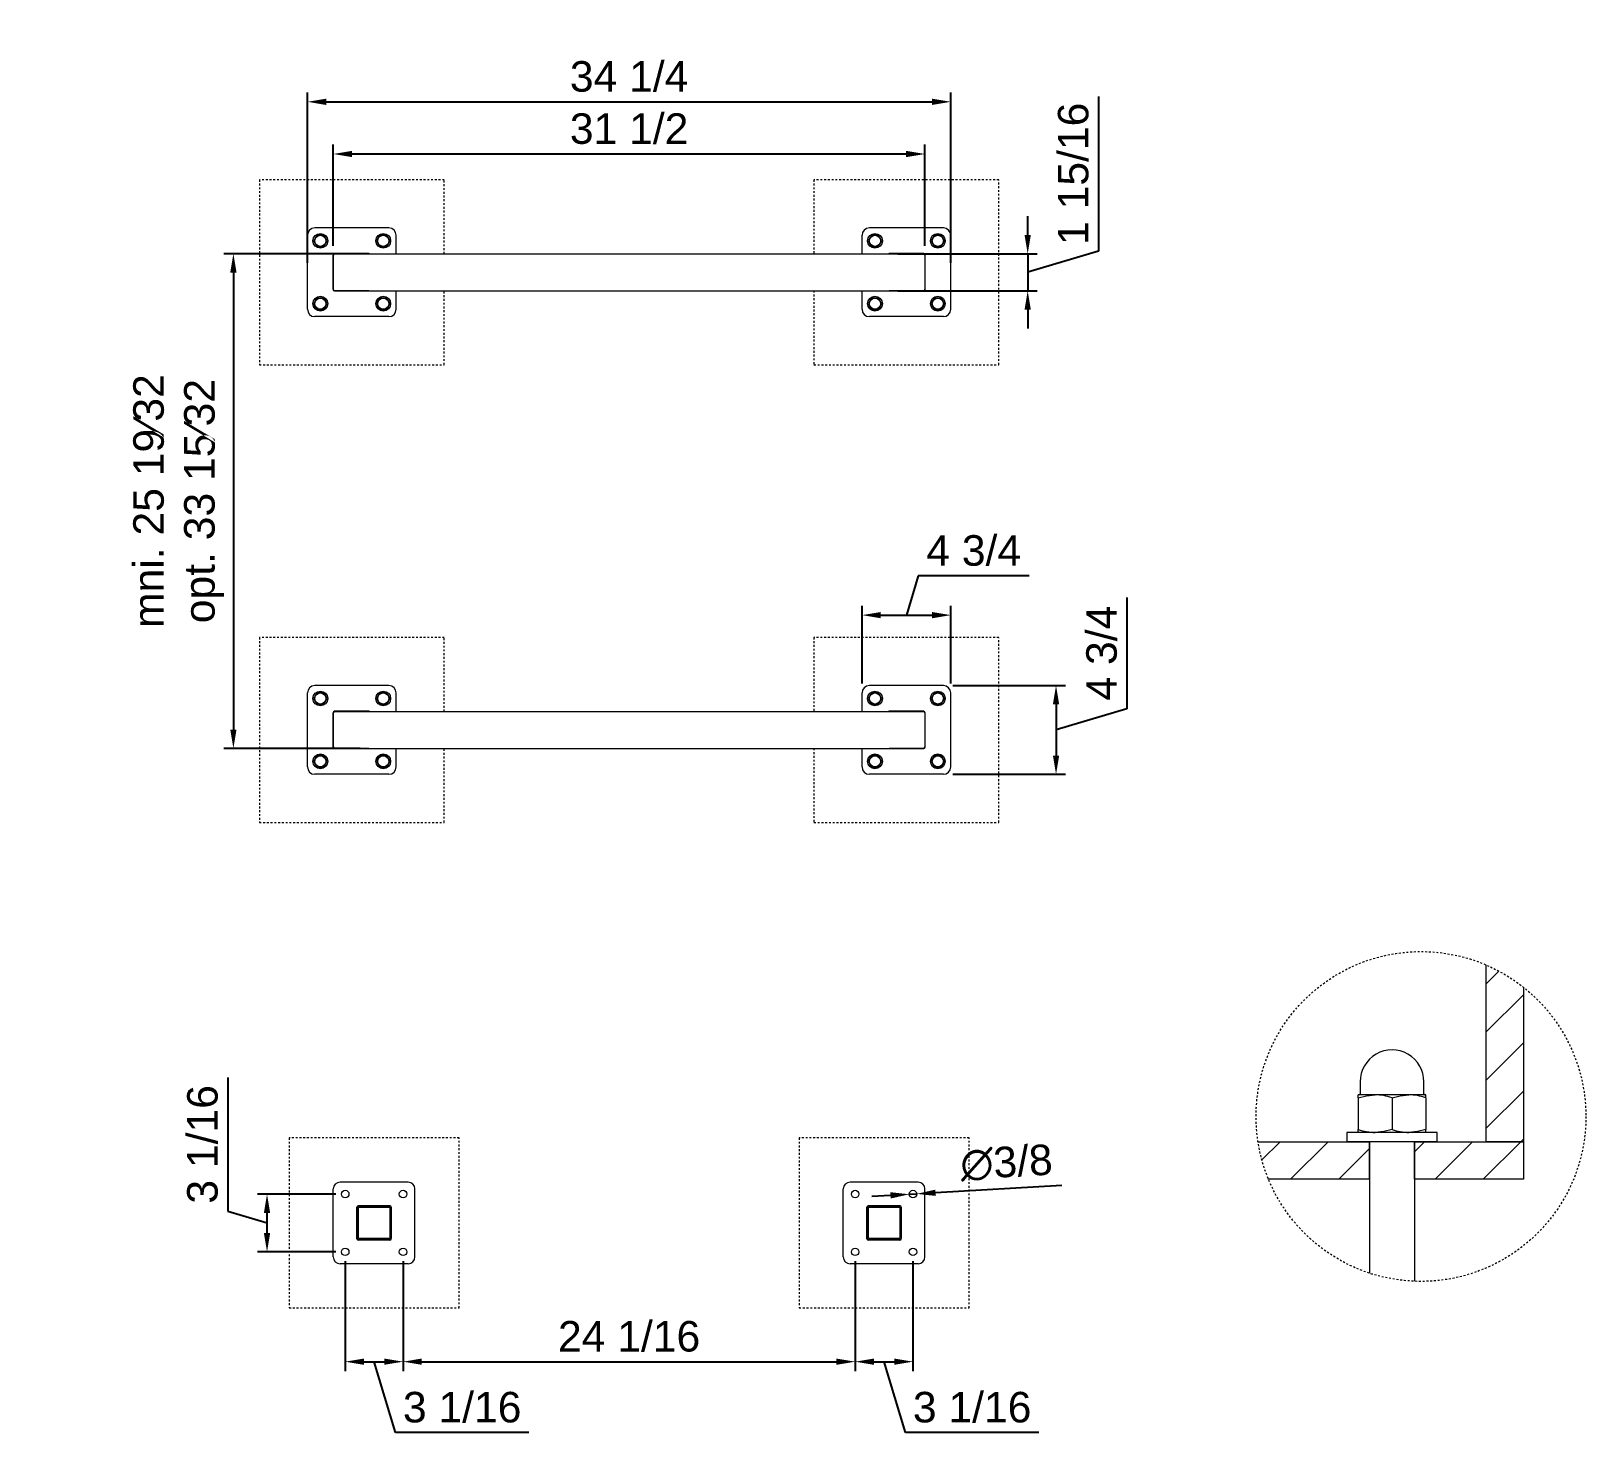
# Model space of a CAD drawing. Header units: inches. Extents: x -9 to 508, y -1 to 141.
# Drawn here: x 347.9 to 430.7, y -0.6 to 75.1 of the extents above; entities that cross this region are included whole.
import ezdxf

# ---------------------------------------------------------------- set-up
doc = ezdxf.new("R2010")
doc.units = ezdxf.units.IN
doc.header["$PDSIZE"] = -1
doc.linetypes.add('HIDDEN', pattern=[1.905, 1.27, -0.635])
for name, color, linetype, lineweight in [('ZANO_R', 7, 'Continuous', 0), ('ZANO_R_przerywana', 250, 'HIDDEN', 0), ('ZANO_W', 1, 'Continuous', 0)]:
    doc.layers.add(name, color=color, linetype=linetype, lineweight=lineweight)
doc.styles.get("Standard").update_dxf_attribs({"font": 'arial.ttf'})
doc.dimstyles.new('amerykanie', dxfattribs={"dimtxt": 50, "dimasz": 50, "dimexe": 0.5, "dimexo": 0.5, "dimgap": 1, "dimtad": 1, "dimdec": 0, "dimzin": 0, "dimlunit": 5, "dimtxsty": 'Standard', "dimcen": 0.09, "dimclrd": 1, "dimclre": 1, "dimclrt": 1, "dimazin": 0, "dimtfac": 1, "dimtdec": 0, "dimtmove": 0, "dimatfit": 3, "dimfxl": 1, "dimtzin": 0, "dimarcsym": 1})

# ---------------------------------------------------------------- blocks, each defined once
blk = doc.blocks.new('*D390')
at = {"layer": 'Defpoints', "color": 0}
for p in [(365.899, 63.247), (358.646, 36.92), (365.899, 36.92)]:
    blk.add_point(p, dxfattribs=at)
at = {"layer": 'ZANO_W', "color": 1, "lineweight": -2}
for p, q in [((365.399, 63.247), (358.146, 63.247)), ((358.646, 62.247), (358.646, 37.92)), ((365.399, 36.92), (358.146, 36.92))]:
    blk.add_line(p, q, dxfattribs=at)
at = {"layer": 'ZANO_W', "color": 1}
for points in [[(358.813, 62.247), (358.479, 62.247), (358.646, 63.247)], [(358.479, 37.92), (358.813, 37.92), (358.646, 36.92)]]:
    blk.add_solid(points, dxfattribs=at)
at = {"layer": 'ZANO_W', "color": 1, "insert": (355.726, 50.084), "char_height": 1.625, "attachment_point": 5, "rotation": 90}
blk.add_mtext('mni. 25 19⁄32\\Popt. 33 15⁄32', dxfattribs=at)
blk = doc.blocks.new('*D403')
at = {"layer": 'Defpoints', "color": 0}
for p in [(393.531, 63.247), (393.531, 61.279), (400.937, 61.279)]:
    blk.add_point(p, dxfattribs=at)
at = {"layer": 'ZANO_W', "color": 1, "lineweight": -2}
for p, q in [((404.707, 71.617), (404.707, 63.394)), ((400.937, 64.247), (400.937, 65.247)), ((394.031, 63.247), (401.437, 63.247)), ((404.707, 63.394), (400.937, 62.263)), ((400.937, 63.247), (400.937, 61.279)), ((394.031, 61.279), (401.437, 61.279)), ((400.937, 60.279), (400.937, 59.279))]:
    blk.add_line(p, q, dxfattribs=at)
at = {"layer": 'ZANO_W', "color": 1}
for points in [[(400.77, 64.247), (401.103, 64.247), (400.937, 63.247)], [(401.103, 60.279), (400.77, 60.279), (400.937, 61.279)]]:
    blk.add_solid(points, dxfattribs=at)
at = {"layer": 'ZANO_W', "color": 1, "insert": (403.367, 67.505), "char_height": 1.625, "attachment_point": 5, "rotation": 90}
blk.add_mtext('1 15/16', dxfattribs=at)
blk = doc.blocks.new('*D404')
at = {"layer": 'Defpoints', "color": 0}
for p in [(395.463, 68.559), (363.967, 63.17), (395.463, 63.168)]:
    blk.add_point(p, dxfattribs=at)
at = {"layer": 'ZANO_W', "color": 1, "lineweight": -2}
for p, q in [((363.967, 63.67), (363.967, 69.059)), ((395.463, 63.668), (395.463, 69.059)), ((364.967, 68.559), (394.463, 68.559))]:
    blk.add_line(p, q, dxfattribs=at)
at = {"layer": 'ZANO_W', "color": 1}
for points in [[(364.967, 68.726), (364.967, 68.392), (363.967, 68.559)], [(394.463, 68.392), (394.463, 68.726), (395.463, 68.559)]]:
    blk.add_solid(points, dxfattribs=at)
at = {"layer": 'ZANO_W', "color": 1, "insert": (379.715, 69.9), "char_height": 1.625, "attachment_point": 5}
blk.add_mtext('31 1/2', dxfattribs=at)
blk = doc.blocks.new('*D405')
at = {"layer": 'Defpoints', "color": 0}
for p in [(396.841, 71.336), (362.589, 62.263), (396.841, 62.263)]:
    blk.add_point(p, dxfattribs=at)
at = {"layer": 'ZANO_W', "color": 1, "lineweight": -2}
for p, q in [((362.589, 62.763), (362.589, 71.836)), ((363.589, 71.336), (395.841, 71.336)), ((396.841, 62.763), (396.841, 71.836))]:
    blk.add_line(p, q, dxfattribs=at)
at = {"layer": 'ZANO_W', "color": 1}
for points in [[(363.589, 71.503), (363.589, 71.169), (362.589, 71.336)], [(395.841, 71.169), (395.841, 71.503), (396.841, 71.336)]]:
    blk.add_solid(points, dxfattribs=at)
at = {"layer": 'ZANO_W', "color": 1, "insert": (379.715, 72.677), "char_height": 1.625, "attachment_point": 5}
blk.add_mtext('34 1/4', dxfattribs=at)
blk = doc.blocks.new('*D406')
at = {"layer": 'Defpoints', "color": 0}
for p in [(364.601, 10.123), (367.678, 10.123), (367.678, 4.278)]:
    blk.add_point(p, dxfattribs=at)
at = {"layer": 'ZANO_W', "color": 1, "lineweight": -2}
for p, q in [((364.601, 9.623), (364.601, 3.778)), ((367.678, 9.623), (367.678, 3.778)), ((365.601, 4.278), (366.678, 4.278)), ((367.271, 0.506), (366.139, 4.278)), ((374.383, 0.506), (367.271, 0.506))]:
    blk.add_line(p, q, dxfattribs=at)
at = {"layer": 'ZANO_W', "color": 1}
for points in [[(365.601, 4.445), (365.601, 4.112), (364.601, 4.278)], [(366.678, 4.112), (366.678, 4.445), (367.678, 4.278)]]:
    blk.add_solid(points, dxfattribs=at)
at = {"layer": 'ZANO_W', "color": 1, "insert": (370.827, 1.847), "char_height": 1.625, "attachment_point": 5}
blk.add_mtext('3 1/16', dxfattribs=at)
blk = doc.blocks.new('*D407')
at = {"layer": 'Defpoints', "color": 0}
for p in [(367.678, 10.123), (391.752, 10.123), (391.752, 4.278)]:
    blk.add_point(p, dxfattribs=at)
at = {"layer": 'ZANO_W', "color": 1, "lineweight": -2}
for p, q in [((367.678, 9.623), (367.678, 3.778)), ((391.752, 9.623), (391.752, 3.778)), ((368.678, 4.278), (390.752, 4.278))]:
    blk.add_line(p, q, dxfattribs=at)
at = {"layer": 'ZANO_W', "color": 1}
for points in [[(368.678, 4.445), (368.678, 4.112), (367.678, 4.278)], [(390.752, 4.112), (390.752, 4.445), (391.752, 4.278)]]:
    blk.add_solid(points, dxfattribs=at)
at = {"layer": 'ZANO_W', "color": 1, "insert": (379.715, 5.619), "char_height": 1.625, "attachment_point": 5}
blk.add_mtext('24 1/16', dxfattribs=at)
blk = doc.blocks.new('*D408')
at = {"layer": 'Defpoints', "color": 0}
for p in [(391.752, 10.123), (394.829, 10.123), (394.829, 4.278)]:
    blk.add_point(p, dxfattribs=at)
at = {"layer": 'ZANO_W', "color": 1, "lineweight": -2}
for p, q in [((391.752, 9.623), (391.752, 3.778)), ((394.829, 9.623), (394.829, 3.778)), ((392.752, 4.278), (393.829, 4.278)), ((394.423, 0.506), (393.291, 4.278)), ((401.535, 0.506), (394.423, 0.506))]:
    blk.add_line(p, q, dxfattribs=at)
at = {"layer": 'ZANO_W', "color": 1}
for points in [[(392.752, 4.445), (392.752, 4.112), (391.752, 4.278)], [(393.829, 4.112), (393.829, 4.445), (394.829, 4.278)]]:
    blk.add_solid(points, dxfattribs=at)
at = {"layer": 'ZANO_W', "color": 1, "insert": (397.979, 1.847), "char_height": 1.625, "attachment_point": 5}
blk.add_mtext('3 1/16', dxfattribs=at)
blk = doc.blocks.new('*D409')
at = {"layer": 'Defpoints', "color": 0}
for p in [(360.437, 13.2), (364.601, 13.2), (364.601, 10.123)]:
    blk.add_point(p, dxfattribs=at)
at = {"layer": 'ZANO_W', "color": 1, "lineweight": -2}
for p, q in [((358.347, 19.401), (358.347, 12.289)), ((364.101, 13.2), (359.937, 13.2)), ((358.347, 12.289), (360.437, 11.661)), ((360.437, 11.123), (360.437, 12.2)), ((364.101, 10.123), (359.937, 10.123))]:
    blk.add_line(p, q, dxfattribs=at)
at = {"layer": 'ZANO_W', "color": 1}
for points in [[(360.604, 12.2), (360.271, 12.2), (360.437, 13.2)], [(360.271, 11.123), (360.604, 11.123), (360.437, 10.123)]]:
    blk.add_solid(points, dxfattribs=at)
at = {"layer": 'ZANO_W', "color": 1, "insert": (357.006, 15.845), "char_height": 1.625, "attachment_point": 5, "rotation": 90}
blk.add_mtext('3 1/16', dxfattribs=at)
blk = doc.blocks.new('*D410')
at = {"layer": 'Defpoints', "color": 0}
for p in [(396.841, 44.014), (392.117, 39.873), (396.841, 39.873)]:
    blk.add_point(p, dxfattribs=at)
at = {"layer": 'ZANO_W', "color": 1, "lineweight": -2}
for p, q in [((395.106, 46.105), (394.479, 44.014)), ((401.016, 46.105), (395.106, 46.105)), ((392.117, 40.373), (392.117, 44.514)), ((393.117, 44.014), (395.841, 44.014)), ((396.841, 40.373), (396.841, 44.514))]:
    blk.add_line(p, q, dxfattribs=at)
at = {"layer": 'ZANO_W', "color": 1}
for points in [[(393.117, 44.181), (393.117, 43.848), (392.117, 44.014)], [(395.841, 43.848), (395.841, 44.181), (396.841, 44.014)]]:
    blk.add_solid(points, dxfattribs=at)
at = {"layer": 'ZANO_W', "color": 1, "insert": (398.061, 47.446), "char_height": 1.625, "attachment_point": 5}
blk.add_mtext('4 3/4', dxfattribs=at)
blk = doc.blocks.new('*D411')
at = {"layer": 'Defpoints', "color": 0}
for p in [(396.447, 40.267), (396.447, 35.542), (402.445, 35.542)]:
    blk.add_point(p, dxfattribs=at)
at = {"layer": 'ZANO_W', "color": 1, "lineweight": -2}
for p, q in [((406.218, 44.947), (406.218, 39.036)), ((396.947, 40.267), (402.945, 40.267)), ((402.445, 39.267), (402.445, 36.542)), ((406.218, 39.036), (402.445, 37.905)), ((396.947, 35.542), (402.945, 35.542))]:
    blk.add_line(p, q, dxfattribs=at)
at = {"layer": 'ZANO_W', "color": 1}
for points in [[(402.612, 39.267), (402.279, 39.267), (402.445, 40.267)], [(402.279, 36.542), (402.612, 36.542), (402.445, 35.542)]]:
    blk.add_solid(points, dxfattribs=at)
at = {"layer": 'ZANO_W', "color": 1, "insert": (404.877, 41.992), "char_height": 1.625, "attachment_point": 5, "rotation": 90}
blk.add_mtext('4 3/4', dxfattribs=at)
blk = doc.blocks.new('*D412')
at = {"layer": 'Defpoints', "color": 0}
for p in [(394.631, 13.189), (395.028, 13.211)]:
    blk.add_point(p, dxfattribs=at)
at = {"layer": 'ZANO_W', "color": 1, "lineweight": -2}
for p, q in [((402.745, 13.652), (396.027, 13.268)), ((393.632, 13.132), (392.634, 13.075)), ((394.631, 13.189), (395.028, 13.211))]:
    blk.add_line(p, q, dxfattribs=at)
at = {"layer": 'ZANO_W', "color": 1}
for points in [[(393.642, 12.965), (393.623, 13.298), (394.631, 13.189)], [(396.017, 13.435), (396.036, 13.102), (395.028, 13.211)]]:
    blk.add_solid(points, dxfattribs=at)
at = {"layer": 'ZANO_W', "color": 1, "insert": (399.807, 14.861), "char_height": 1.625, "attachment_point": 5, "rotation": 3.26582}
blk.add_mtext('∅3/8', dxfattribs=at)

msp = doc.modelspace()

# ---------------------------------------------------------------- linework, layer by layer
at = {"layer": 'ZANO_R'}
for p, q in [((366.91975, 64.62509), (362.98275, 64.62509)), ((396.44725, 64.62509), (392.51025, 64.62509)), ((362.58905, 60.29439), (362.58905, 64.23139)), ((363.09618, 64.25107), (363.27803, 64.25107)), ((363.27803, 64.25107), (363.45987, 64.25107)), ((366.44263, 64.25107), (366.62447, 64.25107)), ((366.62447, 64.25107), (366.80632, 64.25107)), ((367.31345, 63.24714), (367.31345, 64.23139)), ((392.11655, 63.24714), (392.11655, 64.23139)), ((392.62368, 64.25107), (392.80553, 64.25107)), ((392.80553, 64.25107), (392.98737, 64.25107)), ((395.97013, 64.25107), (396.15197, 64.25107)), ((396.15197, 64.25107), (396.33382, 64.25107)), ((396.84095, 60.29439), (396.84095, 64.23139)), ((363.09618, 63.62115), (363.27803, 63.62115)), ((363.27803, 63.62115), (363.45987, 63.62115)), ((363.95913, 61.3495), (363.95913, 63.17627)), ((363.967, 63.1684), (363.967, 61.35738)), ((365.86463, 63.25501), (364.03787, 63.25501)), ((364.04574, 63.24714), (395.38426, 63.24714)), ((366.44263, 63.62115), (366.62447, 63.62115)), ((366.62447, 63.62115), (366.80632, 63.62115)), ((392.62368, 63.62115), (392.80553, 63.62115)), ((392.80553, 63.62115), (392.98737, 63.62115)), ((395.39213, 63.25501), (393.56537, 63.25501)), ((395.463, 63.1684), (395.463, 61.35738)), ((395.47087, 61.3495), (395.47087, 63.17627)), ((395.97013, 63.62115), (396.15197, 63.62115)), ((396.15197, 63.62115), (396.33382, 63.62115)), ((365.86463, 61.27076), (364.03787, 61.27076)), ((364.04574, 61.27864), (395.38426, 61.27864)), ((367.31345, 60.29439), (367.31345, 61.27864)), ((392.11655, 60.29439), (392.11655, 61.27864)), ((395.39213, 61.27076), (393.56537, 61.27076)), ((362.91434, 60.58966), (363.00526, 60.43218)), ((363.09618, 60.90462), (363.27803, 60.90462)), ((363.27803, 60.90462), (363.45987, 60.90462)), ((363.45987, 60.2747), (363.55079, 60.43218)), ((366.44263, 60.90462), (366.35171, 60.74714)), ((366.44263, 60.90462), (366.62447, 60.90462)), ((366.62447, 60.90462), (366.80632, 60.90462)), ((366.98816, 60.58966), (366.89724, 60.74714)), ((392.44184, 60.58966), (392.53276, 60.43218)), ((392.62368, 60.90462), (392.80553, 60.90462)), ((392.80553, 60.90462), (392.98737, 60.90462)), ((392.98737, 60.2747), (393.07829, 60.43218)), ((395.97013, 60.90462), (395.87921, 60.74714)), ((395.97013, 60.90462), (396.15197, 60.90462)), ((396.15197, 60.90462), (396.33382, 60.90462)), ((396.51566, 60.58966), (396.42474, 60.74714)), ((366.91975, 59.90069), (362.98275, 59.90069)), ((363.09618, 60.2747), (363.27803, 60.2747)), ((363.27803, 60.2747), (363.45987, 60.2747)), ((366.44263, 60.2747), (366.62447, 60.2747)), ((366.62447, 60.2747), (366.80632, 60.2747)), ((396.44725, 59.90069), (392.51025, 59.90069)), ((392.62368, 60.2747), (392.80553, 60.2747)), ((392.80553, 60.2747), (392.98737, 60.2747)), ((395.97013, 60.2747), (396.15197, 60.2747)), ((396.15197, 60.2747), (396.33382, 60.2747)), ((362.58905, 35.93617), (362.58905, 39.87317)), ((366.91975, 40.26687), (362.98275, 40.26687)), ((363.09618, 39.89286), (363.27803, 39.89286)), ((363.27803, 39.89286), (363.45987, 39.89286)), ((366.44263, 39.89286), (366.62447, 39.89286)), ((366.62447, 39.89286), (366.80632, 39.89286)), ((367.31345, 38.88892), (367.31345, 39.87317)), ((392.11655, 38.88892), (392.11655, 39.87317)), ((396.44725, 40.26687), (392.51025, 40.26687)), ((392.62368, 39.89286), (392.80553, 39.89286)), ((392.80553, 39.89286), (392.98737, 39.89286)), ((395.97013, 39.89286), (396.15197, 39.89286)), ((396.15197, 39.89286), (396.33382, 39.89286)), ((396.84095, 35.93617), (396.84095, 39.87317)), ((363.09618, 39.26294), (363.27803, 39.26294)), ((363.27803, 39.26294), (363.45987, 39.26294)), ((366.44263, 39.26294), (366.62447, 39.26294)), ((366.62447, 39.26294), (366.80632, 39.26294)), ((392.62368, 39.26294), (392.80553, 39.26294)), ((392.80553, 39.26294), (392.98737, 39.26294)), ((395.97013, 39.26294), (396.15197, 39.26294)), ((396.15197, 39.26294), (396.33382, 39.26294)), ((363.95913, 36.99129), (363.95913, 38.81805)), ((363.967, 38.81018), (363.967, 36.99916)), ((365.86463, 38.89679), (364.03787, 38.89679)), ((364.04574, 38.88892), (395.38426, 38.88892)), ((395.39213, 38.89679), (393.56537, 38.89679)), ((395.463, 38.81018), (395.463, 36.99916)), ((395.47087, 36.99129), (395.47087, 38.81805)), ((363.09618, 36.54641), (363.27803, 36.54641)), ((363.27803, 36.54641), (363.45987, 36.54641)), ((365.86463, 36.91255), (364.03787, 36.91255)), ((364.04574, 36.92042), (395.38426, 36.92042)), ((366.44263, 36.54641), (366.35171, 36.38893)), ((366.44263, 36.54641), (366.62447, 36.54641)), ((366.62447, 36.54641), (366.80632, 36.54641)), ((367.31345, 35.93617), (367.31345, 36.92042)), ((392.11655, 35.93617), (392.11655, 36.92042)), ((392.62368, 36.54641), (392.80553, 36.54641)), ((392.80553, 36.54641), (392.98737, 36.54641)), ((395.39213, 36.91255), (393.56537, 36.91255)), ((395.97013, 36.54641), (395.87921, 36.38893)), ((395.97013, 36.54641), (396.15197, 36.54641)), ((396.15197, 36.54641), (396.33382, 36.54641)), ((362.91434, 36.23145), (363.00526, 36.07397)), ((363.09618, 35.91649), (363.27803, 35.91649)), ((363.27803, 35.91649), (363.45987, 35.91649)), ((363.45987, 35.91649), (363.55079, 36.07397)), ((366.44263, 35.91649), (366.62447, 35.91649)), ((366.62447, 35.91649), (366.80632, 35.91649)), ((366.98816, 36.23145), (366.89724, 36.38893)), ((392.44184, 36.23145), (392.53276, 36.07397)), ((392.62368, 35.91649), (392.80553, 35.91649)), ((392.80553, 35.91649), (392.98737, 35.91649)), ((392.98737, 35.91649), (393.07829, 36.07397)), ((395.97013, 35.91649), (396.15197, 35.91649)), ((396.15197, 35.91649), (396.33382, 35.91649)), ((396.51566, 36.23145), (396.42474, 36.38893)), ((366.91975, 35.54247), (362.98275, 35.54247)), ((396.44725, 35.54247), (392.51025, 35.54247)), ((425.32721, 25.40333), (425.32721, 15.98302)), ((425.32721, 24.37529), (426.02166, 25.06973)), ((427.32497, 24.21473), (427.32497, 15.98302)), ((425.32721, 21.81237), (427.32497, 23.81013)), ((425.32721, 19.24946), (427.32497, 21.24722)), ((418.63472, 19.17943), (418.63472, 18.53016)), ((422.0309, 18.53016), (422.0309, 19.17943)), ((418.53482, 18.31963), (418.53482, 18.48022)), ((419.43381, 18.48022), (418.53482, 18.48022)), ((418.53482, 18.31963), (418.97526, 18.43614)), ((418.53482, 18.31963), (418.53482, 16.64304)), ((418.97526, 18.43614), (419.43381, 18.48022)), ((421.2318, 18.48022), (419.43381, 18.48022)), ((420.33281, 18.31963), (420.77325, 18.43614)), ((420.33281, 18.31963), (420.33281, 16.64304)), ((420.77325, 18.43614), (421.2318, 18.48022)), ((422.13079, 18.48022), (421.2318, 18.48022)), ((422.13079, 18.31963), (422.13079, 18.48022)), ((422.13079, 18.31963), (422.13079, 16.64304)), ((425.32721, 16.68654), (427.32497, 18.6843)), ((418.53482, 16.48246), (418.53482, 16.64304)), ((420.33281, 16.64304), (419.89237, 16.52653)), ((422.13079, 16.64304), (421.69034, 16.52653)), ((422.13079, 16.48246), (422.13079, 16.64304)), ((413.19952, 15.98749), (419.13415, 15.98302)), ((413.40632, 15.01732), (414.37628, 15.98728)), ((414.93718, 13.98525), (416.93691, 15.98498)), ((417.93549, 16.48246), (417.93549, 15.98302)), ((422.73012, 16.48246), (417.93549, 16.48246)), ((422.73012, 15.98302), (417.93549, 15.98302)), ((419.13415, 13.98525), (419.13415, 15.98302)), ((419.13415, 15.98302), (419.13415, 8.98913)), ((419.89237, 16.52653), (419.43381, 16.48246)), ((421.69034, 16.52653), (421.2318, 16.48246)), ((421.53146, 13.98525), (421.53146, 15.98302)), ((421.53146, 15.98302), (427.32497, 15.98302)), ((421.53146, 15.98302), (421.53146, 8.55671)), ((421.53146, 15.45371), (422.06077, 15.98302)), ((422.62592, 13.98525), (424.62369, 15.98302)), ((422.73012, 15.98302), (422.73012, 16.48246)), ((425.18884, 13.98525), (427.1866, 15.98302)), ((427.32497, 15.98302), (425.32721, 15.98302)), ((427.1866, 15.98302), (427.32497, 16.12139)), ((417.50009, 13.98525), (419.13415, 15.61931)), ((363.967, 9.85126), (363.967, 13.47149)), ((367.94925, 13.83352), (364.32902, 13.83352)), ((368.31128, 9.85126), (368.31128, 13.47149)), ((391.11872, 9.85126), (391.11872, 13.47149)), ((395.10098, 13.83352), (391.48075, 13.83352)), ((395.463, 9.85126), (395.463, 13.47149)), ((419.13415, 13.98525), (413.71925, 13.98525)), ((427.32497, 13.98525), (421.53146, 13.98525)), ((365.22684, 10.82149), (365.22684, 12.50127)), ((365.23408, 10.82873), (365.23408, 12.49403)), ((366.97903, 12.57368), (365.29924, 12.57368)), ((365.30649, 12.56644), (366.97179, 12.56644)), ((365.30649, 10.82873), (365.30649, 12.49403)), ((365.30649, 12.49403), (366.97179, 12.49403)), ((366.97179, 12.49403), (366.97179, 10.82873)), ((367.0442, 12.49403), (367.0442, 10.82873)), ((367.05144, 10.82149), (367.05144, 12.50127)), ((392.37856, 10.82149), (392.37856, 12.50127)), ((392.3858, 10.82873), (392.3858, 12.49403)), ((394.13076, 12.57368), (392.45097, 12.57368)), ((392.45821, 12.56644), (394.12351, 12.56644)), ((392.45821, 10.82873), (392.45821, 12.49403)), ((392.45821, 12.49403), (394.12351, 12.49403)), ((394.12351, 12.49403), (394.12351, 10.82873)), ((394.19592, 12.49403), (394.19592, 10.82873)), ((394.20316, 10.82149), (394.20316, 12.50127)), ((366.97179, 10.82873), (365.30649, 10.82873)), ((394.12351, 10.82873), (392.45821, 10.82873)), ((366.97903, 10.74908), (365.29924, 10.74908)), ((366.97179, 10.75632), (365.30649, 10.75632)), ((394.13076, 10.74908), (392.45097, 10.74908)), ((394.12351, 10.75632), (392.45821, 10.75632)), ((367.94925, 9.48924), (364.32902, 9.48924)), ((395.10098, 9.48924), (391.48075, 9.48924))]:
    msp.add_line(p, q, dxfattribs=at)
at = {"layer": 'ZANO_R', "flags": 128}
for points in [[(363.00526, 64.09359), (362.9988, 64.08239), (362.9565, 64.00914), (362.91434, 63.93611)], [(362.91434, 63.93611), (362.95889, 63.85896), (363.00526, 63.77863)], [(363.09618, 64.25107), (363.05164, 64.17392), (363.00526, 64.09359)], [(363.00526, 63.77863), (363.01173, 63.76743), (363.05402, 63.69418), (363.09618, 63.62115)], [(363.55079, 64.09359), (363.54432, 64.10479), (363.50203, 64.17805), (363.45987, 64.25107)], [(363.45987, 63.62115), (363.50441, 63.69831), (363.55079, 63.77863)], [(363.64171, 63.93611), (363.59716, 64.01327), (363.55079, 64.09359)], [(363.55079, 63.77863), (363.55725, 63.78983), (363.59955, 63.86309), (363.64171, 63.93611)], [(366.35171, 64.09359), (366.34525, 64.08239), (366.30295, 64.00914), (366.26079, 63.93611)], [(366.26079, 63.93611), (366.30534, 63.85896), (366.35171, 63.77863)], [(366.44263, 64.25107), (366.39809, 64.17392), (366.35171, 64.09359)], [(366.35171, 63.77863), (366.35818, 63.76743), (366.40047, 63.69418), (366.44263, 63.62115)], [(366.89724, 64.09359), (366.89077, 64.10479), (366.84848, 64.17805), (366.80632, 64.25107)], [(366.80632, 63.62115), (366.85086, 63.69831), (366.89724, 63.77863)], [(366.98816, 63.93611), (366.94361, 64.01327), (366.89724, 64.09359)], [(366.89724, 63.77863), (366.9037, 63.78983), (366.946, 63.86309), (366.98816, 63.93611)], [(392.53276, 64.09359), (392.5263, 64.08239), (392.484, 64.00914), (392.44184, 63.93611)], [(392.44184, 63.93611), (392.48639, 63.85896), (392.53276, 63.77863)], [(392.62368, 64.25107), (392.57914, 64.17392), (392.53276, 64.09359)], [(392.53276, 63.77863), (392.53923, 63.76743), (392.58152, 63.69418), (392.62368, 63.62115)], [(393.07829, 64.09359), (393.07182, 64.10479), (393.02953, 64.17805), (392.98737, 64.25107)], [(392.98737, 63.62115), (393.03191, 63.69831), (393.07829, 63.77863)], [(393.16921, 63.93611), (393.12466, 64.01327), (393.07829, 64.09359)], [(393.07829, 63.77863), (393.08475, 63.78983), (393.12705, 63.86309), (393.16921, 63.93611)], [(395.87921, 64.09359), (395.87275, 64.08239), (395.83045, 64.00914), (395.78829, 63.93611)], [(395.78829, 63.93611), (395.83284, 63.85896), (395.87921, 63.77863)], [(395.97013, 64.25107), (395.92559, 64.17392), (395.87921, 64.09359)], [(395.87921, 63.77863), (395.88568, 63.76743), (395.92797, 63.69418), (395.97013, 63.62115)], [(396.42474, 64.09359), (396.41827, 64.10479), (396.37598, 64.17805), (396.33382, 64.25107)], [(396.33382, 63.62115), (396.37836, 63.69831), (396.42474, 63.77863)], [(396.51566, 63.93611), (396.47111, 64.01327), (396.42474, 64.09359)], [(396.42474, 63.77863), (396.4312, 63.78983), (396.4735, 63.86309), (396.51566, 63.93611)], [(363.00526, 60.74714), (362.9988, 60.73594), (362.9565, 60.66269), (362.91434, 60.58966)], [(363.09618, 60.90462), (363.05164, 60.82747), (363.00526, 60.74714)], [(363.00526, 60.43218), (363.01173, 60.42098), (363.05402, 60.34773), (363.09618, 60.2747)], [(363.55079, 60.74714), (363.54432, 60.75834), (363.50203, 60.8316), (363.45987, 60.90462)], [(363.64171, 60.58966), (363.59716, 60.66682), (363.55079, 60.74714)], [(363.55079, 60.43218), (363.55725, 60.44338), (363.59955, 60.51664), (363.64171, 60.58966)], [(366.35171, 60.74714), (366.34525, 60.73594), (366.30295, 60.66269), (366.26079, 60.58966)], [(366.26079, 60.58966), (366.30534, 60.51251), (366.35171, 60.43218)], [(366.35171, 60.43218), (366.35818, 60.42098), (366.40047, 60.34773), (366.44263, 60.2747)], [(366.89724, 60.74714), (366.89077, 60.75834), (366.84848, 60.8316), (366.80632, 60.90462)], [(366.80632, 60.2747), (366.85086, 60.35186), (366.89724, 60.43218)], [(366.89724, 60.43218), (366.9037, 60.44338), (366.946, 60.51664), (366.98816, 60.58966)], [(392.53276, 60.74714), (392.5263, 60.73594), (392.484, 60.66269), (392.44184, 60.58966)], [(392.62368, 60.90462), (392.57914, 60.82747), (392.53276, 60.74714)], [(392.53276, 60.43218), (392.53923, 60.42098), (392.58152, 60.34773), (392.62368, 60.2747)], [(393.07829, 60.74714), (393.07182, 60.75834), (393.02953, 60.8316), (392.98737, 60.90462)], [(393.16921, 60.58966), (393.12466, 60.66682), (393.07829, 60.74714)], [(393.07829, 60.43218), (393.08475, 60.44338), (393.12705, 60.51664), (393.16921, 60.58966)], [(395.87921, 60.74714), (395.87275, 60.73594), (395.83045, 60.66269), (395.78829, 60.58966)], [(395.78829, 60.58966), (395.83284, 60.51251), (395.87921, 60.43218)], [(395.87921, 60.43218), (395.88568, 60.42098), (395.92797, 60.34773), (395.97013, 60.2747)], [(396.42474, 60.74714), (396.41827, 60.75834), (396.37598, 60.8316), (396.33382, 60.90462)], [(396.33382, 60.2747), (396.37836, 60.35186), (396.42474, 60.43218)], [(396.42474, 60.43218), (396.4312, 60.44338), (396.4735, 60.51664), (396.51566, 60.58966)], [(363.00526, 39.73538), (362.9988, 39.72418), (362.9565, 39.65092), (362.91434, 39.5779)], [(363.09618, 39.89286), (363.05164, 39.8157), (363.00526, 39.73538)], [(363.55079, 39.73538), (363.54432, 39.74657), (363.50203, 39.81983), (363.45987, 39.89286)], [(363.64171, 39.5779), (363.59716, 39.65505), (363.55079, 39.73538)], [(366.35171, 39.73538), (366.34525, 39.72418), (366.30295, 39.65092), (366.26079, 39.5779)], [(366.44263, 39.89286), (366.39809, 39.8157), (366.35171, 39.73538)], [(366.89724, 39.73538), (366.89077, 39.74657), (366.84848, 39.81983), (366.80632, 39.89286)], [(366.98816, 39.5779), (366.94361, 39.65505), (366.89724, 39.73538)], [(392.53276, 39.73538), (392.5263, 39.72418), (392.484, 39.65092), (392.44184, 39.5779)], [(392.62368, 39.89286), (392.57914, 39.8157), (392.53276, 39.73538)], [(393.07829, 39.73538), (393.07182, 39.74657), (393.02953, 39.81983), (392.98737, 39.89286)], [(393.16921, 39.5779), (393.12466, 39.65505), (393.07829, 39.73538)], [(395.87921, 39.73538), (395.87275, 39.72418), (395.83045, 39.65092), (395.78829, 39.5779)], [(395.97013, 39.89286), (395.92559, 39.8157), (395.87921, 39.73538)], [(396.42474, 39.73538), (396.41827, 39.74657), (396.37598, 39.81983), (396.33382, 39.89286)], [(396.51566, 39.5779), (396.47111, 39.65505), (396.42474, 39.73538)], [(362.91434, 39.5779), (362.95889, 39.50074), (363.00526, 39.42042)], [(363.00526, 39.42042), (363.01173, 39.40922), (363.05402, 39.33596), (363.09618, 39.26294)], [(363.45987, 39.26294), (363.50441, 39.34009), (363.55079, 39.42042)], [(363.55079, 39.42042), (363.55725, 39.43161), (363.59955, 39.50487), (363.64171, 39.5779)], [(366.26079, 39.5779), (366.30534, 39.50074), (366.35171, 39.42042)], [(366.35171, 39.42042), (366.35818, 39.40922), (366.40047, 39.33596), (366.44263, 39.26294)], [(366.80632, 39.26294), (366.85086, 39.34009), (366.89724, 39.42042)], [(366.89724, 39.42042), (366.9037, 39.43161), (366.946, 39.50487), (366.98816, 39.5779)], [(392.44184, 39.5779), (392.48639, 39.50074), (392.53276, 39.42042)], [(392.53276, 39.42042), (392.53923, 39.40922), (392.58152, 39.33596), (392.62368, 39.26294)], [(392.98737, 39.26294), (393.03191, 39.34009), (393.07829, 39.42042)], [(393.07829, 39.42042), (393.08475, 39.43161), (393.12705, 39.50487), (393.16921, 39.5779)], [(395.78829, 39.5779), (395.83284, 39.50074), (395.87921, 39.42042)], [(395.87921, 39.42042), (395.88568, 39.40922), (395.92797, 39.33596), (395.97013, 39.26294)], [(396.33382, 39.26294), (396.37836, 39.34009), (396.42474, 39.42042)], [(396.42474, 39.42042), (396.4312, 39.43161), (396.4735, 39.50487), (396.51566, 39.5779)], [(363.09618, 36.54641), (363.05164, 36.46925), (363.00526, 36.38893)], [(363.55079, 36.38893), (363.54432, 36.40012), (363.50203, 36.47338), (363.45987, 36.54641)], [(366.89724, 36.38893), (366.89077, 36.40012), (366.84848, 36.47338), (366.80632, 36.54641)], [(392.62368, 36.54641), (392.57914, 36.46925), (392.53276, 36.38893)], [(393.07829, 36.38893), (393.07182, 36.40012), (393.02953, 36.47338), (392.98737, 36.54641)], [(396.42474, 36.38893), (396.41827, 36.40012), (396.37598, 36.47338), (396.33382, 36.54641)], [(363.00526, 36.38893), (362.9988, 36.37773), (362.9565, 36.30447), (362.91434, 36.23145)], [(363.00526, 36.07397), (363.01173, 36.06277), (363.05402, 35.98951), (363.09618, 35.91649)], [(363.64171, 36.23145), (363.59716, 36.3086), (363.55079, 36.38893)], [(363.55079, 36.07397), (363.55725, 36.08516), (363.59955, 36.15842), (363.64171, 36.23145)], [(366.35171, 36.38893), (366.34525, 36.37773), (366.30295, 36.30447), (366.26079, 36.23145)], [(366.26079, 36.23145), (366.30534, 36.15429), (366.35171, 36.07397)], [(366.35171, 36.07397), (366.35818, 36.06277), (366.40047, 35.98951), (366.44263, 35.91649)], [(366.80632, 35.91649), (366.85086, 35.99364), (366.89724, 36.07397)], [(366.89724, 36.07397), (366.9037, 36.08516), (366.946, 36.15842), (366.98816, 36.23145)], [(392.53276, 36.38893), (392.5263, 36.37773), (392.484, 36.30447), (392.44184, 36.23145)], [(392.53276, 36.07397), (392.53923, 36.06277), (392.58152, 35.98951), (392.62368, 35.91649)], [(393.16921, 36.23145), (393.12466, 36.3086), (393.07829, 36.38893)], [(393.07829, 36.07397), (393.08475, 36.08516), (393.12705, 36.15842), (393.16921, 36.23145)], [(395.87921, 36.38893), (395.87275, 36.37773), (395.83045, 36.30447), (395.78829, 36.23145)], [(395.78829, 36.23145), (395.83284, 36.15429), (395.87921, 36.07397)], [(395.87921, 36.07397), (395.88568, 36.06277), (395.92797, 35.98951), (395.97013, 35.91649)], [(396.33382, 35.91649), (396.37836, 35.99364), (396.42474, 36.07397)], [(396.42474, 36.07397), (396.4312, 36.08516), (396.4735, 36.15842), (396.51566, 36.23145)]]:
    msp.add_lwpolyline(points, dxfattribs=at)
at = {"layer": 'ZANO_R'}
msp.add_lwpolyline([(427.32497, 15.98302), (427.32497, 13.98525)], dxfattribs=at)
for centre, radius in [((363.27803, 63.93611), 0.3937), ((363.27803, 63.93611), 0.29527), ((366.62448, 63.93611), 0.3937), ((366.62448, 63.93611), 0.29527), ((392.80552, 63.93611), 0.3937), ((392.80552, 63.93611), 0.29527), ((396.15197, 63.93611), 0.3937), ((396.15197, 63.93611), 0.29527), ((363.27803, 60.58966), 0.3937), ((363.27803, 60.58966), 0.29527), ((366.62448, 60.58966), 0.3937), ((366.62448, 60.58966), 0.29527), ((392.80552, 60.58966), 0.3937), ((392.80552, 60.58966), 0.29527), ((396.15197, 60.58966), 0.3937), ((396.15197, 60.58966), 0.29527), ((363.27803, 39.5779), 0.3937), ((363.27803, 39.5779), 0.29527), ((366.62448, 39.5779), 0.3937), ((366.62448, 39.5779), 0.29527), ((392.80552, 39.5779), 0.3937), ((392.80552, 39.5779), 0.29527), ((396.15197, 39.5779), 0.3937), ((396.15197, 39.5779), 0.29527), ((363.27803, 36.23145), 0.3937), ((363.27803, 36.23145), 0.29527), ((366.62448, 36.23145), 0.3937), ((366.62448, 36.23145), 0.29527), ((392.80552, 36.23145), 0.3937), ((392.80552, 36.23145), 0.29527), ((396.15197, 36.23145), 0.3937), ((396.15197, 36.23145), 0.29527), ((364.60054, 13.19998), 0.19911), ((367.67774, 13.19998), 0.19911), ((391.75226, 13.19998), 0.19911), ((394.82946, 13.19998), 0.19911), ((364.60054, 10.12278), 0.19911), ((367.67774, 10.12278), 0.19911), ((391.75226, 10.12278), 0.19911), ((394.82946, 10.12278), 0.19911)]:
    msp.add_circle(centre, radius, dxfattribs=at)
for centre, radius, start, end in [((362.98275, 64.23139), 0.3937, 90, 180), ((366.91975, 64.23139), 0.3937, 0, 90), ((392.51025, 64.23139), 0.3937, 90, 180), ((396.44725, 64.23139), 0.3937, 0, 90), ((363.27803, 63.93611), 0.31496, 150, 210), ((363.27803, 63.93611), 0.31496, 90, 150), ((363.27803, 63.93611), 0.31496, 210, 270), ((363.27803, 63.93611), 0.31496, 30, 90), ((363.27803, 63.93611), 0.31496, 270, 330), ((363.27803, 63.93611), 0.31496, 330, 30), ((366.62448, 63.93611), 0.31496, 150, 210), ((366.62448, 63.93611), 0.31496, 90, 150), ((366.62448, 63.93611), 0.31496, 210, 270), ((366.62448, 63.93611), 0.31496, 30, 90), ((366.62448, 63.93611), 0.31496, 270, 330), ((366.62448, 63.93611), 0.31496, 330, 30), ((392.80552, 63.93611), 0.31496, 150, 210), ((392.80552, 63.93611), 0.31496, 90, 150), ((392.80552, 63.93611), 0.31496, 210, 270), ((392.80552, 63.93611), 0.31496, 30, 90), ((392.80552, 63.93611), 0.31496, 270, 330), ((392.80552, 63.93611), 0.31496, 330, 30), ((396.15197, 63.93611), 0.31496, 150, 210), ((396.15197, 63.93611), 0.31496, 90, 150), ((396.15197, 63.93611), 0.31496, 210, 270), ((396.15197, 63.93611), 0.31496, 30, 90), ((396.15197, 63.93611), 0.31496, 270, 330), ((396.15197, 63.93611), 0.31496, 330, 30), ((364.03787, 63.17627), 0.07874, 90, 180), ((364.04574, 63.1684), 0.07874, 90, 180), ((365.86463, 63.17627), 0.07874, 64.1580672, 90), ((393.56537, 63.17627), 0.07874, 90, 115.8419328), ((395.38426, 63.1684), 0.07874, 0, 90), ((395.39213, 63.17627), 0.07874, 0, 90), ((364.03787, 61.3495), 0.07874, 180, 270), ((364.04574, 61.35738), 0.07874, 180, 270), ((365.86463, 61.3495), 0.07874, 270, 295.8419328), ((393.56537, 61.3495), 0.07874, 244.1580672, 270), ((395.38426, 61.35738), 0.07874, 270, 0), ((395.39213, 61.3495), 0.07874, 270, 0), ((363.27803, 60.58966), 0.31496, 150, 210), ((363.27803, 60.58966), 0.31496, 90, 150), ((363.27803, 60.58966), 0.31496, 210, 270), ((363.27803, 60.58966), 0.31496, 30, 90), ((363.27803, 60.58966), 0.31496, 270, 330), ((363.27803, 60.58966), 0.31496, 330, 30), ((366.62448, 60.58966), 0.31496, 150, 210), ((366.62448, 60.58966), 0.31496, 90, 150), ((366.62448, 60.58966), 0.31496, 210, 270), ((366.62448, 60.58966), 0.31496, 30, 90), ((366.62448, 60.58966), 0.31496, 270, 330), ((366.62448, 60.58966), 0.31496, 330, 30), ((392.80552, 60.58966), 0.31496, 150, 210), ((392.80552, 60.58966), 0.31496, 90, 150), ((392.80552, 60.58966), 0.31496, 210, 270), ((392.80552, 60.58966), 0.31496, 30, 90), ((392.80552, 60.58966), 0.31496, 270, 330), ((392.80552, 60.58966), 0.31496, 330, 30), ((396.15197, 60.58966), 0.31496, 150, 210), ((396.15197, 60.58966), 0.31496, 90, 150), ((396.15197, 60.58966), 0.31496, 210, 270), ((396.15197, 60.58966), 0.31496, 30, 90), ((396.15197, 60.58966), 0.31496, 270, 330), ((396.15197, 60.58966), 0.31496, 330, 30), ((362.98275, 60.29439), 0.3937, 180, 270), ((366.91975, 60.29439), 0.3937, 270, 0), ((392.51025, 60.29439), 0.3937, 180, 270), ((396.44725, 60.29439), 0.3937, 270, 0), ((362.98275, 39.87317), 0.3937, 90, 180), ((363.27803, 39.5779), 0.31496, 150, 210), ((363.27803, 39.5779), 0.31496, 90, 150), ((363.27803, 39.5779), 0.31496, 30, 90), ((363.27803, 39.5779), 0.31496, 330, 30), ((366.62448, 39.5779), 0.31496, 150, 210), ((366.62448, 39.5779), 0.31496, 90, 150), ((366.62448, 39.5779), 0.31496, 30, 90), ((366.62448, 39.5779), 0.31496, 330, 30), ((366.91975, 39.87317), 0.3937, 0, 90), ((392.51025, 39.87317), 0.3937, 90, 180), ((392.80552, 39.5779), 0.31496, 150, 210), ((392.80552, 39.5779), 0.31496, 90, 150), ((392.80552, 39.5779), 0.31496, 30, 90), ((392.80552, 39.5779), 0.31496, 330, 30), ((396.15197, 39.5779), 0.31496, 150, 210), ((396.15197, 39.5779), 0.31496, 90, 150), ((396.15197, 39.5779), 0.31496, 30, 90), ((396.15197, 39.5779), 0.31496, 330, 30), ((396.44725, 39.87317), 0.3937, 0, 90), ((363.27803, 39.5779), 0.31496, 210, 270), ((363.27803, 39.5779), 0.31496, 270, 330), ((366.62448, 39.5779), 0.31496, 210, 270), ((366.62448, 39.5779), 0.31496, 270, 330), ((392.80552, 39.5779), 0.31496, 210, 270), ((392.80552, 39.5779), 0.31496, 270, 330), ((396.15197, 39.5779), 0.31496, 210, 270), ((396.15197, 39.5779), 0.31496, 270, 330), ((364.03787, 38.81805), 0.07874, 90, 180), ((364.04574, 38.81018), 0.07874, 90, 180), ((365.86463, 38.81805), 0.07874, 64.1580672, 90), ((393.56537, 38.81805), 0.07874, 90, 115.8419328), ((395.38426, 38.81018), 0.07874, 0, 90), ((395.39213, 38.81805), 0.07874, 0, 90), ((363.27803, 36.23145), 0.31496, 90, 150), ((363.27803, 36.23145), 0.31496, 30, 90), ((364.03787, 36.99129), 0.07874, 180, 270), ((364.04574, 36.99916), 0.07874, 180, 270), ((365.86463, 36.99129), 0.07874, 270, 295.8419328), ((366.62448, 36.23145), 0.31496, 90, 150), ((366.62448, 36.23145), 0.31496, 30, 90), ((392.80552, 36.23145), 0.31496, 90, 150), ((392.80552, 36.23145), 0.31496, 30, 90), ((393.56537, 36.99129), 0.07874, 244.1580672, 270), ((395.38426, 36.99916), 0.07874, 270, 0), ((395.39213, 36.99129), 0.07874, 270, 0), ((396.15197, 36.23145), 0.31496, 90, 150), ((396.15197, 36.23145), 0.31496, 30, 90), ((362.98275, 35.93617), 0.3937, 180, 270), ((363.27803, 36.23145), 0.31496, 150, 210), ((363.27803, 36.23145), 0.31496, 210, 270), ((363.27803, 36.23145), 0.31496, 270, 330), ((363.27803, 36.23145), 0.31496, 330, 30), ((366.62448, 36.23145), 0.31496, 150, 210), ((366.62448, 36.23145), 0.31496, 210, 270), ((366.62448, 36.23145), 0.31496, 270, 330), ((366.62448, 36.23145), 0.31496, 330, 30), ((366.91975, 35.93617), 0.3937, 270, 0), ((392.51025, 35.93617), 0.3937, 180, 270), ((392.80552, 36.23145), 0.31496, 150, 210), ((392.80552, 36.23145), 0.31496, 210, 270), ((392.80552, 36.23145), 0.31496, 270, 330), ((392.80552, 36.23145), 0.31496, 330, 30), ((396.15197, 36.23145), 0.31496, 150, 210), ((396.15197, 36.23145), 0.31496, 210, 270), ((396.15197, 36.23145), 0.31496, 270, 330), ((396.15197, 36.23145), 0.31496, 330, 30), ((396.44725, 35.93617), 0.3937, 270, 0), ((420.33281, 19.17944), 1.69809, 359.9997308, 180.0002692), ((418.58476, 18.53017), 0.04995, 270.0029354, 359.9902351), ((419.41082, 15.75493), 2.72538, 70.2269566, 89.5167659), ((421.20881, 15.75493), 2.72538, 70.2269566, 89.5167659), ((422.08086, 18.53017), 0.04995, 180.0097649, 269.9970646), ((419.45682, 19.20791), 2.72555, 250.2279308, 269.5162644), ((421.25481, 19.20791), 2.72555, 250.2279308, 269.5162644), ((364.32902, 13.47149), 0.36202, 90, 180), ((367.94925, 13.47149), 0.36202, 0, 90), ((391.48075, 13.47149), 0.36202, 90, 180), ((395.10098, 13.47149), 0.36202, 0, 90), ((365.29924, 12.50127), 0.0724, 90, 180), ((365.30649, 12.49403), 0.0724, 90, 180), ((366.97179, 12.49403), 0.0724, 0, 90), ((366.97903, 12.50127), 0.0724, 0, 90), ((392.45097, 12.50127), 0.0724, 90, 180), ((392.45821, 12.49403), 0.0724, 90, 180), ((394.12351, 12.49403), 0.0724, 0, 90), ((394.13076, 12.50127), 0.0724, 0, 90), ((365.29924, 10.82149), 0.0724, 180, 270), ((365.30649, 10.82873), 0.0724, 180, 270), ((366.97179, 10.82873), 0.0724, 270, 0), ((366.97903, 10.82149), 0.0724, 270, 0), ((392.45097, 10.82149), 0.0724, 180, 270), ((392.45821, 10.82873), 0.0724, 180, 270), ((394.12351, 10.82873), 0.0724, 270, 0), ((394.13076, 10.82149), 0.0724, 270, 0), ((364.32902, 9.85126), 0.36202, 180, 270), ((367.94925, 9.85126), 0.36202, 270, 0), ((391.48075, 9.85126), 0.36202, 180, 270), ((395.10098, 9.85126), 0.36202, 270, 0)]:
    msp.add_arc(centre, radius, start, end, dxfattribs=at)
at = {"layer": 'ZANO_R_przerywana', "ltscale": 0.05}
for p, q in [((360.03, 67.18414), (360.03, 57.34164)), ((369.8725, 67.18414), (360.03, 67.18414)), ((369.8725, 63.24714), (369.8725, 67.18414)), ((389.5575, 67.18414), (389.5575, 63.24714)), ((399.4, 67.18414), (389.5575, 67.18414)), ((399.4, 57.34164), (399.4, 67.18414)), ((369.8725, 57.34164), (369.8725, 61.27864)), ((389.5575, 61.27864), (389.5575, 57.34164)), ((360.03, 57.34164), (369.8725, 57.34164)), ((389.5575, 57.34164), (399.4, 57.34164)), ((360.03, 42.82592), (360.03, 32.98342)), ((369.8725, 42.82592), (360.03, 42.82592)), ((369.8725, 38.88892), (369.8725, 42.82592)), ((389.5575, 42.82592), (389.5575, 38.88892)), ((399.4, 42.82592), (389.5575, 42.82592)), ((399.4, 32.98342), (399.4, 42.82592)), ((369.8725, 32.98342), (369.8725, 36.92042)), ((389.5575, 36.92042), (389.5575, 32.98342)), ((360.03, 32.98342), (369.8725, 32.98342)), ((389.5575, 32.98342), (399.4, 32.98342)), ((361.61385, 16.18667), (361.61385, 7.13609)), ((370.66443, 16.18667), (361.61385, 16.18667)), ((370.66443, 7.13609), (370.66443, 16.18667)), ((388.76557, 16.18667), (388.76557, 7.13609)), ((397.81615, 16.18667), (388.76557, 16.18667)), ((397.81615, 7.13609), (397.81615, 16.18667)), ((361.61385, 7.13609), (370.66443, 7.13609)), ((388.76557, 7.13609), (397.81615, 7.13609))]:
    msp.add_line(p, q, dxfattribs=at)
at = {"layer": 'ZANO_R_przerywana', "color": 1, "ltscale": 0.05}
msp.add_circle((421.87629, 17.32994), 8.78001, dxfattribs=at)

# ---------------------------------------------------------------- dimensions: what is measured, and where the dimension line sits
at = {"layer": 'ZANO_W'}
for base, p1, p2, picture, middle in [((396.84095, 71.33597), (362.58905, 62.26289), (396.84095, 62.26289), '*D405', (379.715, 72.67673)), ((395.463, 68.55907), (363.96702, 63.17018), (395.463, 63.1684), '*D404', (379.71501, 69.89984)), ((396.84095, 44.01446), (392.11655, 39.87317), (396.84095, 39.87317), '*D410', (395.60598, 47.44599)), ((367.67774, 4.27843), (364.60054, 10.12278), (367.67774, 10.12278), '*D406', (367.77083, 1.8469)), ((391.75226, 4.27843), (367.67774, 10.12278), (391.75226, 10.12278), '*D407', (379.715, 5.61864)), ((394.82946, 4.27843), (391.75226, 10.12278), (394.82946, 10.12278), '*D408', (394.92255, 1.8469))]:
    dim = msp.add_linear_dim(base=base, p1=p1, p2=p2, dimstyle='amerykanie', override={"dimtxt": 1.625, "dimasz": 1, "dimgap": 0.5, "dimdec": 4, "dimaunit": 1, "dimadec": 1, "dimtdec": 4, "dimtmove": 1, "dimfrac": 2}, dxfattribs=at)
    dim.commit()
    dim.dimension.update_dxf_attribs({"geometry": picture, "text_midpoint": middle})
for base, p1, p2, picture, middle in [((400.93661, 61.27864), (393.53104, 63.24714), (393.53104, 61.27864), '*D403', (403.36703, 63.89408)), ((402.44521, 35.54247), (396.44725, 40.26687), (396.44725, 35.54247), '*D411', (404.87674, 39.53636)), ((360.43749, 13.19998), (364.60054, 10.12278), (364.60054, 13.19998), '*D409', (357.00596, 12.78861))]:
    dim = msp.add_linear_dim(base=base, p1=p1, p2=p2, angle=90, dimstyle='amerykanie', override={"dimtxt": 1.625, "dimasz": 1, "dimgap": 0.5, "dimdec": 4, "dimaunit": 1, "dimadec": 1, "dimtdec": 4, "dimtmove": 1, "dimfrac": 2}, dxfattribs=at)
    dim.commit()
    dim.dimension.update_dxf_attribs({"geometry": picture, "text_midpoint": middle})
dim = msp.add_linear_dim(base=(358.64612, 36.92042), p1=(365.89896, 63.24714), p2=(365.89896, 36.92042), angle=90, text='mni. 25 19⁄32\\Popt. 33 15⁄32', dimstyle='amerykanie', override={"dimtxt": 1.625, "dimasz": 1, "dimgap": 0.5, "dimdec": 4, "dimtxsty": 'Standard', "dimaunit": 1, "dimadec": 1, "dimtdec": 4, "dimtmove": 1, "dimfrac": 2}, dxfattribs=at)
dim.commit()
dim.dimension.update_dxf_attribs({"geometry": '*D390', "text_midpoint": (355.72617, 50.08378)})
dim = msp.add_diameter_dim_2p(p1=(394.63067, 13.18863), p2=(395.02825, 13.21132), dimstyle='amerykanie', override={"dimtxt": 1.625, "dimasz": 1, "dimgap": 0.5, "dimdec": 4, "dimaunit": 1, "dimadec": 1, "dimtdec": 4, "dimtmove": 1, "dimfrac": 2}, dxfattribs=at)
dim.commit()
dim.dimension.update_dxf_attribs({"geometry": '*D412', "text_midpoint": (399.80691, 14.86136)})

doc.saveas('drawing.dxf')
